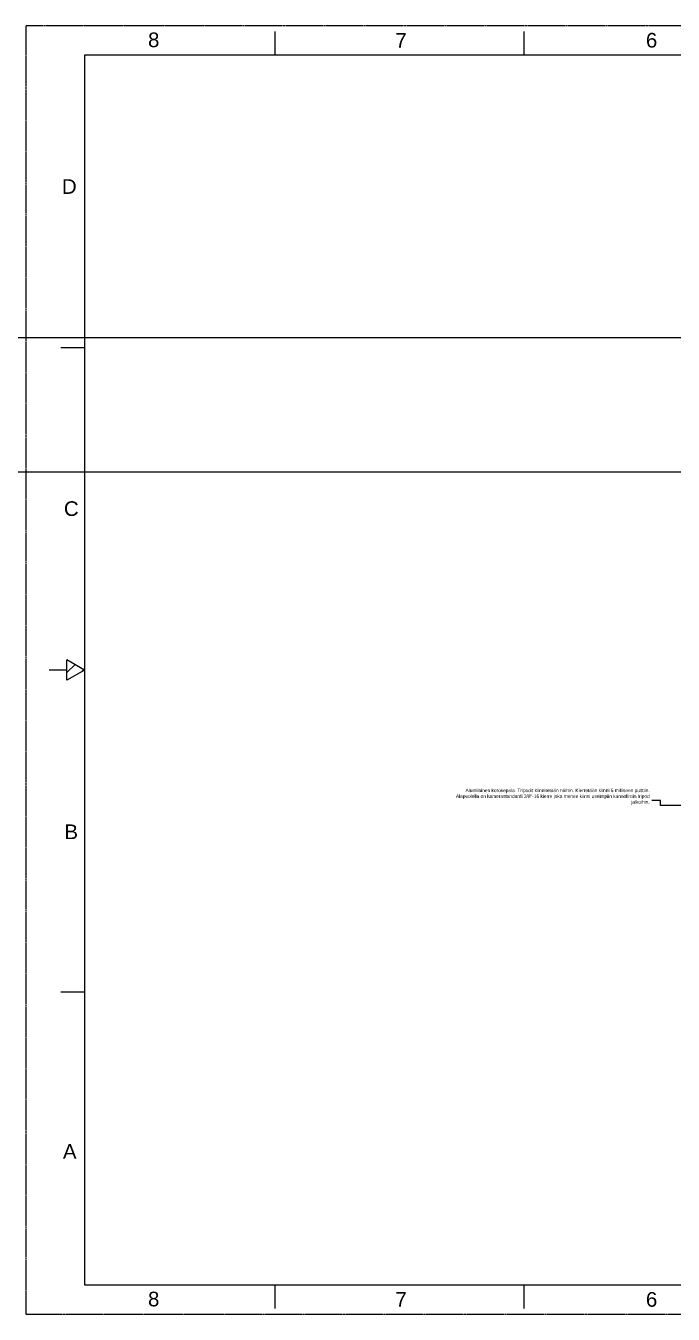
# Model space of a CAD drawing. Header units: millimetres. Extents: x -784753 to 2894, y -738 to 77802.
# Drawn here: x 1672.2 to 1860, y 782.8 to 1156.9 of the extents above; entities that cross this region are included whole.
import ezdxf
from ezdxf.enums import TextEntityAlignment as Align

# ---------------------------------------------------------------- set-up
doc = ezdxf.new("R2010")
doc.units = ezdxf.units.MM
doc.linetypes.add('HIDDEN2', pattern=[0.1875, 0.125, -0.0625])
for name, color, linetype in [('Comments', 50, 'Continuous'), ('DEFAULT', 7, 'Continuous'), ('projection', 7, 'Continuous')]:
    doc.layers.add(name, color=color, linetype=linetype)
doc.styles.add('ARIAL_TTF', font='arial.ttf')
doc.dimstyles.new('ISO-25', dxfattribs={"dimtxt": 2.5, "dimasz": 2.5, "dimexe": 1.25, "dimexo": 0.625, "dimtad": 1, "dimtxsty": 'Standard', "dimcen": 2.5, "dimadec": 0, "dimazin": 0, "dimtfac": 1, "dimtmove": 0, "dimatfit": 3, "dimfxl": 0, "dimarcsym": 0})

# ---------------------------------------------------------------- blocks, each defined once
blk = doc.blocks.new('*X389')
at = {"layer": 'DEFAULT', "color": 7, "linetype": 'Continuous'}
for p, q in [((0.841, 11.092), (0.7, 10.955)), ((0.961, 10.979), (0.989, 11.006))]:
    blk.add_line(p, q, dxfattribs=at)
blk = doc.blocks.new('SHEET-D')
at = {"layer": 'DEFAULT', "color": 7, "linetype": 'HIDDEN2'}
for p, q in [((2316.04, -43.12), (2316.04, -417.16)), ((2894.11, -43.12), (2316.04, -43.12)), ((2316.04, -417.16), (2894.11, -417.16))]:
    blk.add_line(p, q, dxfattribs=at)
at = {"layer": 'DEFAULT', "color": 7, "linetype": 'Continuous'}
for p, q in [((2388.3, -44.82), (2388.3, -51.62)), ((2460.56, -44.82), (2460.56, -51.62)), ((2877.11, -51.62), (2333.05, -51.62)), ((2333.05, -51.62), (2333.05, -408.66)), ((2333.05, -136.63), (2326.25, -136.63)), ((2333.05, -230.14), (2327.95, -227.19)), ((2327.95, -233.08), (2327.95, -227.19)), ((2327.95, -230.14), (2322.84, -230.14)), ((2333.05, -230.14), (2327.95, -233.08)), ((2333.05, -323.65), (2326.25, -323.65)), ((2333.05, -408.66), (2877.11, -408.66)), ((2388.3, -408.66), (2388.3, -415.46)), ((2460.56, -408.66), (2460.56, -415.46))]:
    blk.add_line(p, q, dxfattribs=at)
at = {"color": 0, "xscale": 17.00193276708238, "yscale": 17.00193276708238, "zscale": 17.00193276708238}
blk.add_blockref('*X389', (2316.04, -417.16), dxfattribs=at).dxf.unprotected_set("ltscale", 0)
at = {"layer": 'DEFAULT', "color": 7, "linetype": 'Continuous', "style": 'ARIAL_TTF'}
for s, p in [('8', (2351.5, -45.08)), ('7', (2423.27, -45.19)), ('6', (2495.93, -45.19)), ('D', (2326.52, -87.66)), ('C', (2327.1, -181.17)), ('B', (2327.25, -274.98)), ('A', (2326.81, -367.76)), ('8', (2351.5, -410.62)), ('7', (2423.27, -410.73)), ('6', (2495.93, -410.73))]:
    blk.add_text(s, height=4.25, dxfattribs=at).set_placement(p, align=Align.TOP_LEFT)

msp = doc.modelspace()

# ---------------------------------------------------------------- linework, layer by layer
at = {"lineweight": 0}
for p in [(1135.24, 1066.413), (1135.24, 1027.413), (1135.24, 1027.413)]:
    msp.add_xline(p, (1, 0), dxfattribs=at)

# ---------------------------------------------------------------- block references
at = {"layer": 'projection', "lineweight": 0}
msp.add_blockref('SHEET-D', (-643.809, 1200), dxfattribs=at)

# ---------------------------------------------------------------- texts
at = {"layer": 'Comments', "lineweight": 0, "insert": (1853.226, 930.77), "char_height": 2.5, "width": 57.41465, "attachment_point": 9}
msp.add_mtext('{\\H0.4x;Alumiininen korokepala. Tripodit kiinnitetään näihin. Kierretään kiinni 5 milliseen pulttiin. Alapuolella on kamerastandardi 3/8"-16 kierre joka menee kiinni useimpiin kunnollisiin tripod jalkoihin.}', dxfattribs=at)

# ---------------------------------------------------------------- leaders
at = {"layer": 'Comments', "lineweight": 0, "annotation_type": 0, "has_hookline": 1, "hookline_direction": 1, "text_width": 57.833}
msp.add_leader([(1886.444, 930.521), (1856.315, 930.562), (1856.351, 932.02), (1853.851, 932.02)], dimstyle='ISO-25', override={"dimgap": 0.625, "dimtad": 0}, dxfattribs=at)

doc.saveas('drawing.dxf')
